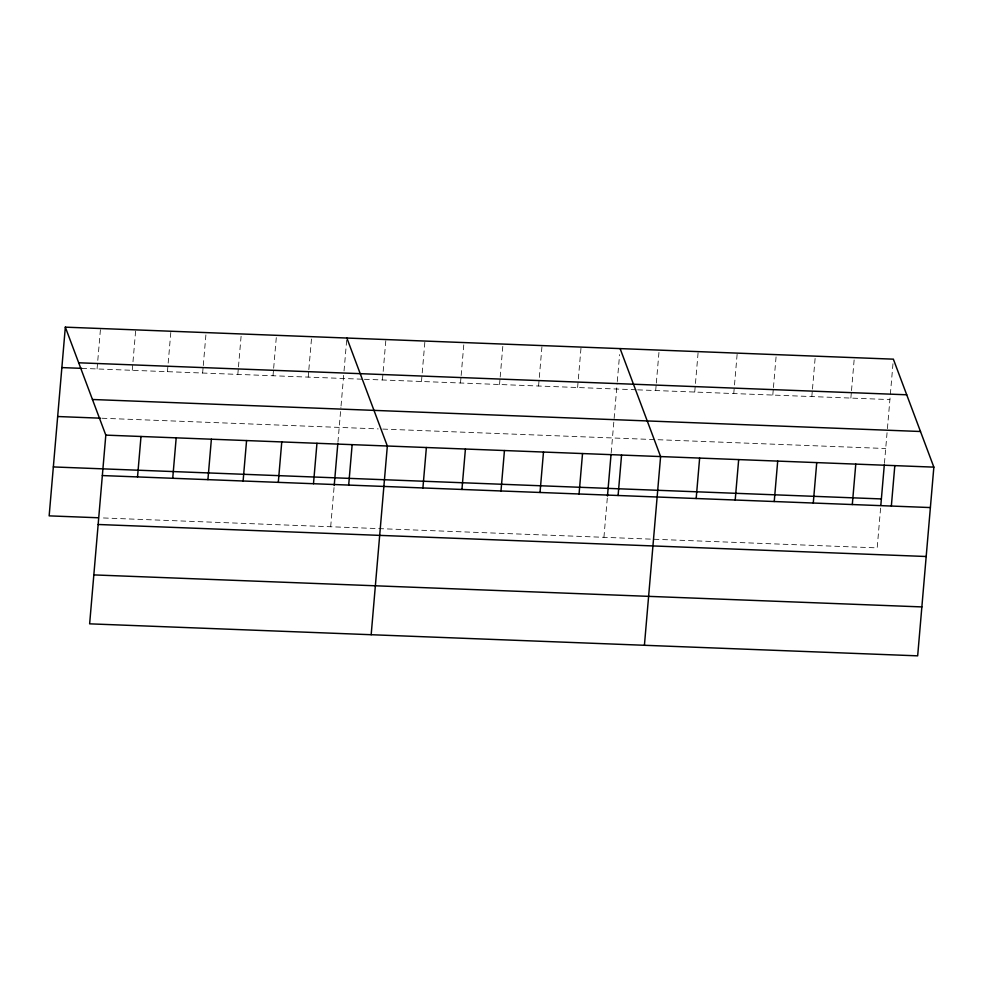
<?xml version="1.0" encoding="UTF-8"?>
<svg xmlns="http://www.w3.org/2000/svg" width="983" height="983" viewBox="0 0 983 983"><rect width="100%" height="100%" fill="white"/><g stroke="black" fill="none" stroke-linecap="round" stroke-linejoin="round"><path stroke-width="0.74" stroke-dasharray="4.92 3.69" d="M97.059 368.944L100.524 328.519M132.25 370.308L135.715 329.87M167.442 371.672L170.907 331.234M202.633 373.024L203.137 367.04M203.272 365.541L206.098 332.598M237.825 374.388L238.328 368.404M238.464 366.905L241.29 333.962M273.016 375.752L273.52 369.755M273.655 368.256L276.481 335.314M308.207 377.103L308.711 371.119M308.846 369.62L311.672 336.678M330.681 526.753L334.097 486.99M337.931 442.227L340.904 407.527M341.04 405.991L343.915 372.483M344.038 370.984L346.729 339.528M382.436 379.979L385.901 339.54M421.474 381.49L424.939 341.052M460.499 383.001L461.015 377.005M461.15 375.506L463.976 342.563M499.536 384.5L500.052 378.516M500.187 377.017L503.001 344.075M538.573 386.012L542.038 345.574M577.611 387.523L581.076 347.085M603.931 537.308L607.347 497.558M611.18 452.794L617.164 383.038M617.287 381.539L619.597 354.593M655.686 390.534L656.202 384.55M656.325 383.051L659.151 350.108M694.723 392.045L698.188 351.619M733.76 393.556L737.225 353.118M772.798 395.068L773.302 389.071M773.437 387.572L776.263 354.63M811.823 396.579L812.339 390.583M812.474 389.084L815.3 356.141M850.86 398.078L851.376 392.094M851.511 390.595L854.325 357.652M880.596 508.113L877.192 547.875L101.175 517.881M884.43 463.349L887.28 430.173M887.416 428.649L893.363 359.164M81.749 368.355L362.911 379.229M364.41 379.278L636.161 389.784M637.672 389.846L889.898 399.589M102.035 418.242L378.234 428.907M382.743 429.079L885.708 448.518"/><path stroke-width="1.47" d="M65.333 327.155L105.808 435.125L89.637 623.836L917.667 655.845L933.85 467.134L893.363 359.164L65.333 327.155L49.15 515.866L98.116 517.758M137.534 476.915L140.999 436.489M172.725 478.279L176.19 437.853M207.917 479.643L211.382 439.204M243.108 481.006L246.573 440.568M278.3 482.358L281.765 441.932M313.491 483.722L316.956 443.284M334.22 485.467L337.808 443.714M348.682 485.086L352.147 444.648M371.169 634.723L387.339 446.012L346.864 338.041M422.911 487.949L426.376 447.523M461.949 489.46L465.414 449.022M500.986 490.972L504.451 450.533M540.023 492.471L543.488 452.045M579.061 493.982L582.526 453.556M607.469 496.022L611.057 454.269M618.098 495.493L621.563 455.055M644.418 645.278L660.601 456.567L620.113 348.596M696.173 498.516L699.638 458.078M735.198 500.015L738.675 459.589M774.235 501.527L777.7 461.101M813.273 503.038L816.738 462.6M852.31 504.549L855.775 464.111M880.854 505.053L884.307 464.836M891.348 506.048L894.813 465.623M78.689 362.788L906.731 394.785M61.868 367.593L81.749 368.355M92.451 399.491L920.493 431.5M57.665 416.522L100.512 418.18M105.808 435.125L933.85 467.134M53.34 466.937L881.382 498.934M102.343 475.563L930.385 507.56M98.153 524.492L926.183 556.501M93.827 574.908L921.87 606.916"/></g></svg>
